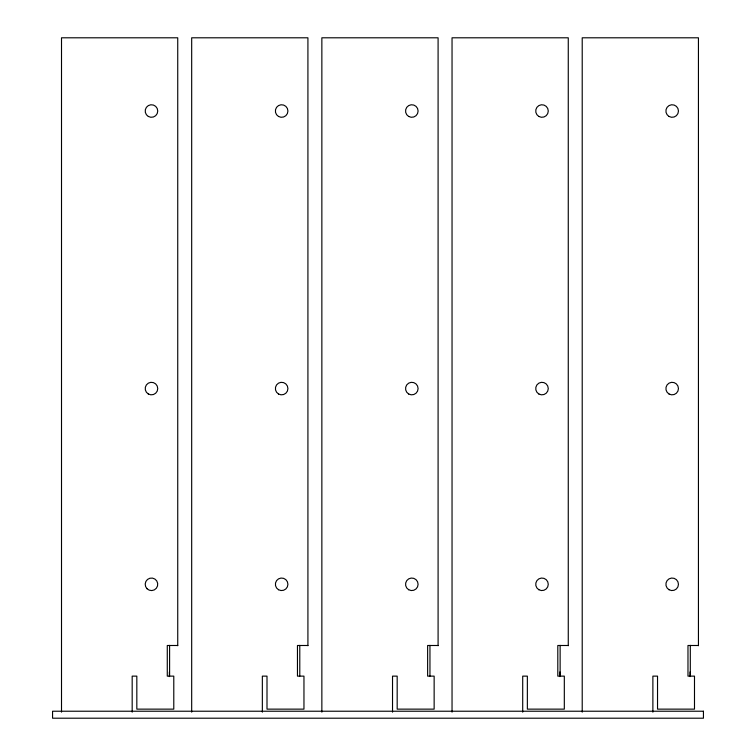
<?xml version="1.0" encoding="UTF-8"?>
<svg xmlns="http://www.w3.org/2000/svg" width="756" height="756" viewBox="0 0 756 756"><rect width="100%" height="100%" fill="white"/><g stroke="black" fill="none" stroke-linecap="round" stroke-linejoin="round"><path stroke-width="1.13" d="M177.736 645.492L167.274 645.492L167.274 676.129L173.785 676.129L173.785 709.137L136.827 709.137L136.827 676.129L132.177 676.129L132.177 712.152M307.919 645.492L297.458 645.492L297.458 676.129L303.959 676.129L303.959 709.137L267 709.137L267 676.129L262.351 676.129L262.351 712.152M438.093 645.492L427.631 645.492L427.631 676.129L434.142 676.129L434.142 709.137L397.174 709.137L397.174 676.129L392.525 676.129L392.525 712.152M568.266 645.492L557.805 645.492L557.805 676.129L564.316 676.129L564.316 709.137L527.357 709.137L527.357 676.129L522.708 676.129L522.708 712.152M698.44 645.492L687.979 645.492L687.979 676.129L694.49 676.129L694.49 709.137L657.531 709.137L657.531 676.129L652.882 676.129L652.882 712.152M698.44 645.709L698.44 37.8L582.215 37.8L582.215 712.133M690.304 645.378L690.304 676.129M690.077 671.942L690.077 676.592M568.266 645.709L568.266 37.8L452.041 37.8L452.041 712.133M560.13 645.378L560.13 676.129M559.894 671.942L559.894 676.592M438.093 645.709L438.093 37.8L321.858 37.8L321.858 712.133M429.956 645.378L429.956 676.129M307.919 645.709L307.919 37.8L191.684 37.8L191.684 712.133M299.782 645.378L299.782 676.129M177.736 645.709L177.736 37.8L61.51 37.8L61.51 712.133M169.599 645.378L169.599 676.129M169.372 671.942L169.372 676.592M703.439 711.226L52.561 711.226L52.561 718.2L703.439 718.2L703.439 711.226M408.684 589.737A6.275 6.275 0 0 0 418.096 584.303A6.275 6.275 0 0 0 408.684 578.869A6.275 6.275 0 0 0 408.684 589.737M408.684 394.008A6.275 6.275 0 0 0 418.096 388.575A6.275 6.275 0 0 0 408.684 383.141A6.275 6.275 0 0 0 408.684 394.008M408.684 116.462A6.275 6.275 0 0 0 418.096 111.028A6.275 6.275 0 0 0 408.684 105.585A6.275 6.275 0 0 0 408.684 116.462M147.033 588.744A6.275 6.275 0 0 0 157.531 585.928A6.275 6.275 0 0 0 149.849 578.245A6.275 6.275 0 0 0 147.033 588.744M148.337 394.008A6.275 6.275 0 0 0 157.749 388.575A6.275 6.275 0 0 0 148.337 383.141A6.275 6.275 0 0 0 148.337 394.008M148.337 116.462A6.275 6.275 0 0 0 157.749 111.028A6.275 6.275 0 0 0 148.337 105.585A6.275 6.275 0 0 0 148.337 116.462M538.858 589.737A6.275 6.275 0 0 0 548.27 584.303A6.275 6.275 0 0 0 538.858 578.869A6.275 6.275 0 0 0 538.858 589.737M538.858 394.008A6.275 6.275 0 0 0 548.27 388.575A6.275 6.275 0 0 0 538.858 383.141A6.275 6.275 0 0 0 538.858 394.008M538.858 116.462A6.275 6.275 0 0 0 548.27 111.028A6.275 6.275 0 0 0 538.858 105.585A6.275 6.275 0 0 0 538.858 116.462M278.51 589.737A6.275 6.275 0 0 0 287.923 584.303A6.275 6.275 0 0 0 278.51 578.869A6.275 6.275 0 0 0 278.51 589.737M278.51 394.008A6.275 6.275 0 0 0 287.923 388.575A6.275 6.275 0 0 0 278.51 383.141A6.275 6.275 0 0 0 278.51 394.008M278.51 116.462A6.275 6.275 0 0 0 287.923 111.028A6.275 6.275 0 0 0 278.51 105.585A6.275 6.275 0 0 0 278.51 116.462M669.032 589.737A6.275 6.275 0 0 0 678.453 584.303A6.275 6.275 0 0 0 669.032 578.869A6.275 6.275 0 0 0 669.032 589.737M669.032 394.008A6.275 6.275 0 0 0 678.453 388.575A6.275 6.275 0 0 0 669.032 383.141A6.275 6.275 0 0 0 669.032 394.008M669.032 116.462A6.275 6.275 0 0 0 678.453 111.028A6.275 6.275 0 0 0 669.032 105.585A6.275 6.275 0 0 0 669.032 116.462"/></g></svg>
